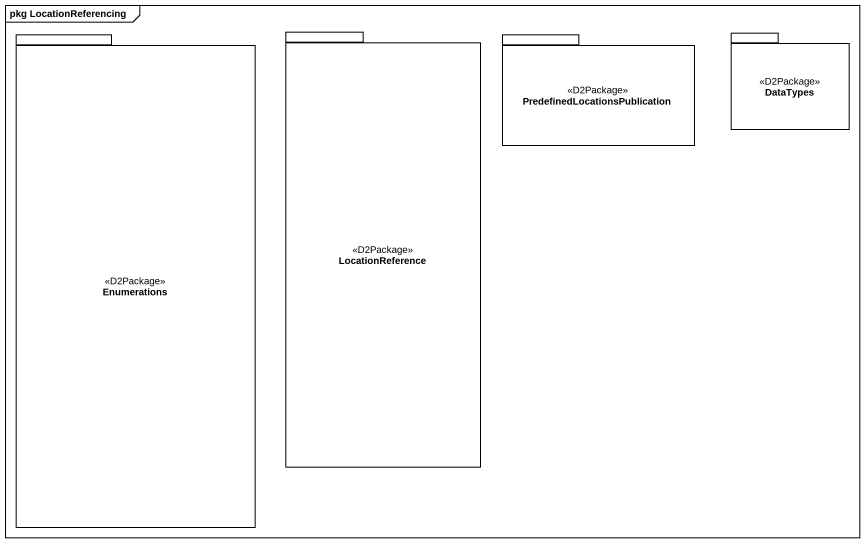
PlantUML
@startuml
mainframe pkg LocationReferencing
package Enumerations <<D2Package>> {
}
package LocationReference <<D2Package>> {
}
package "PredefinedLocationsPublication" as PredefinedLocationsPublicati <<D2Package>> {
}
package DataTypes <<D2Package>> {
}
@enduml
